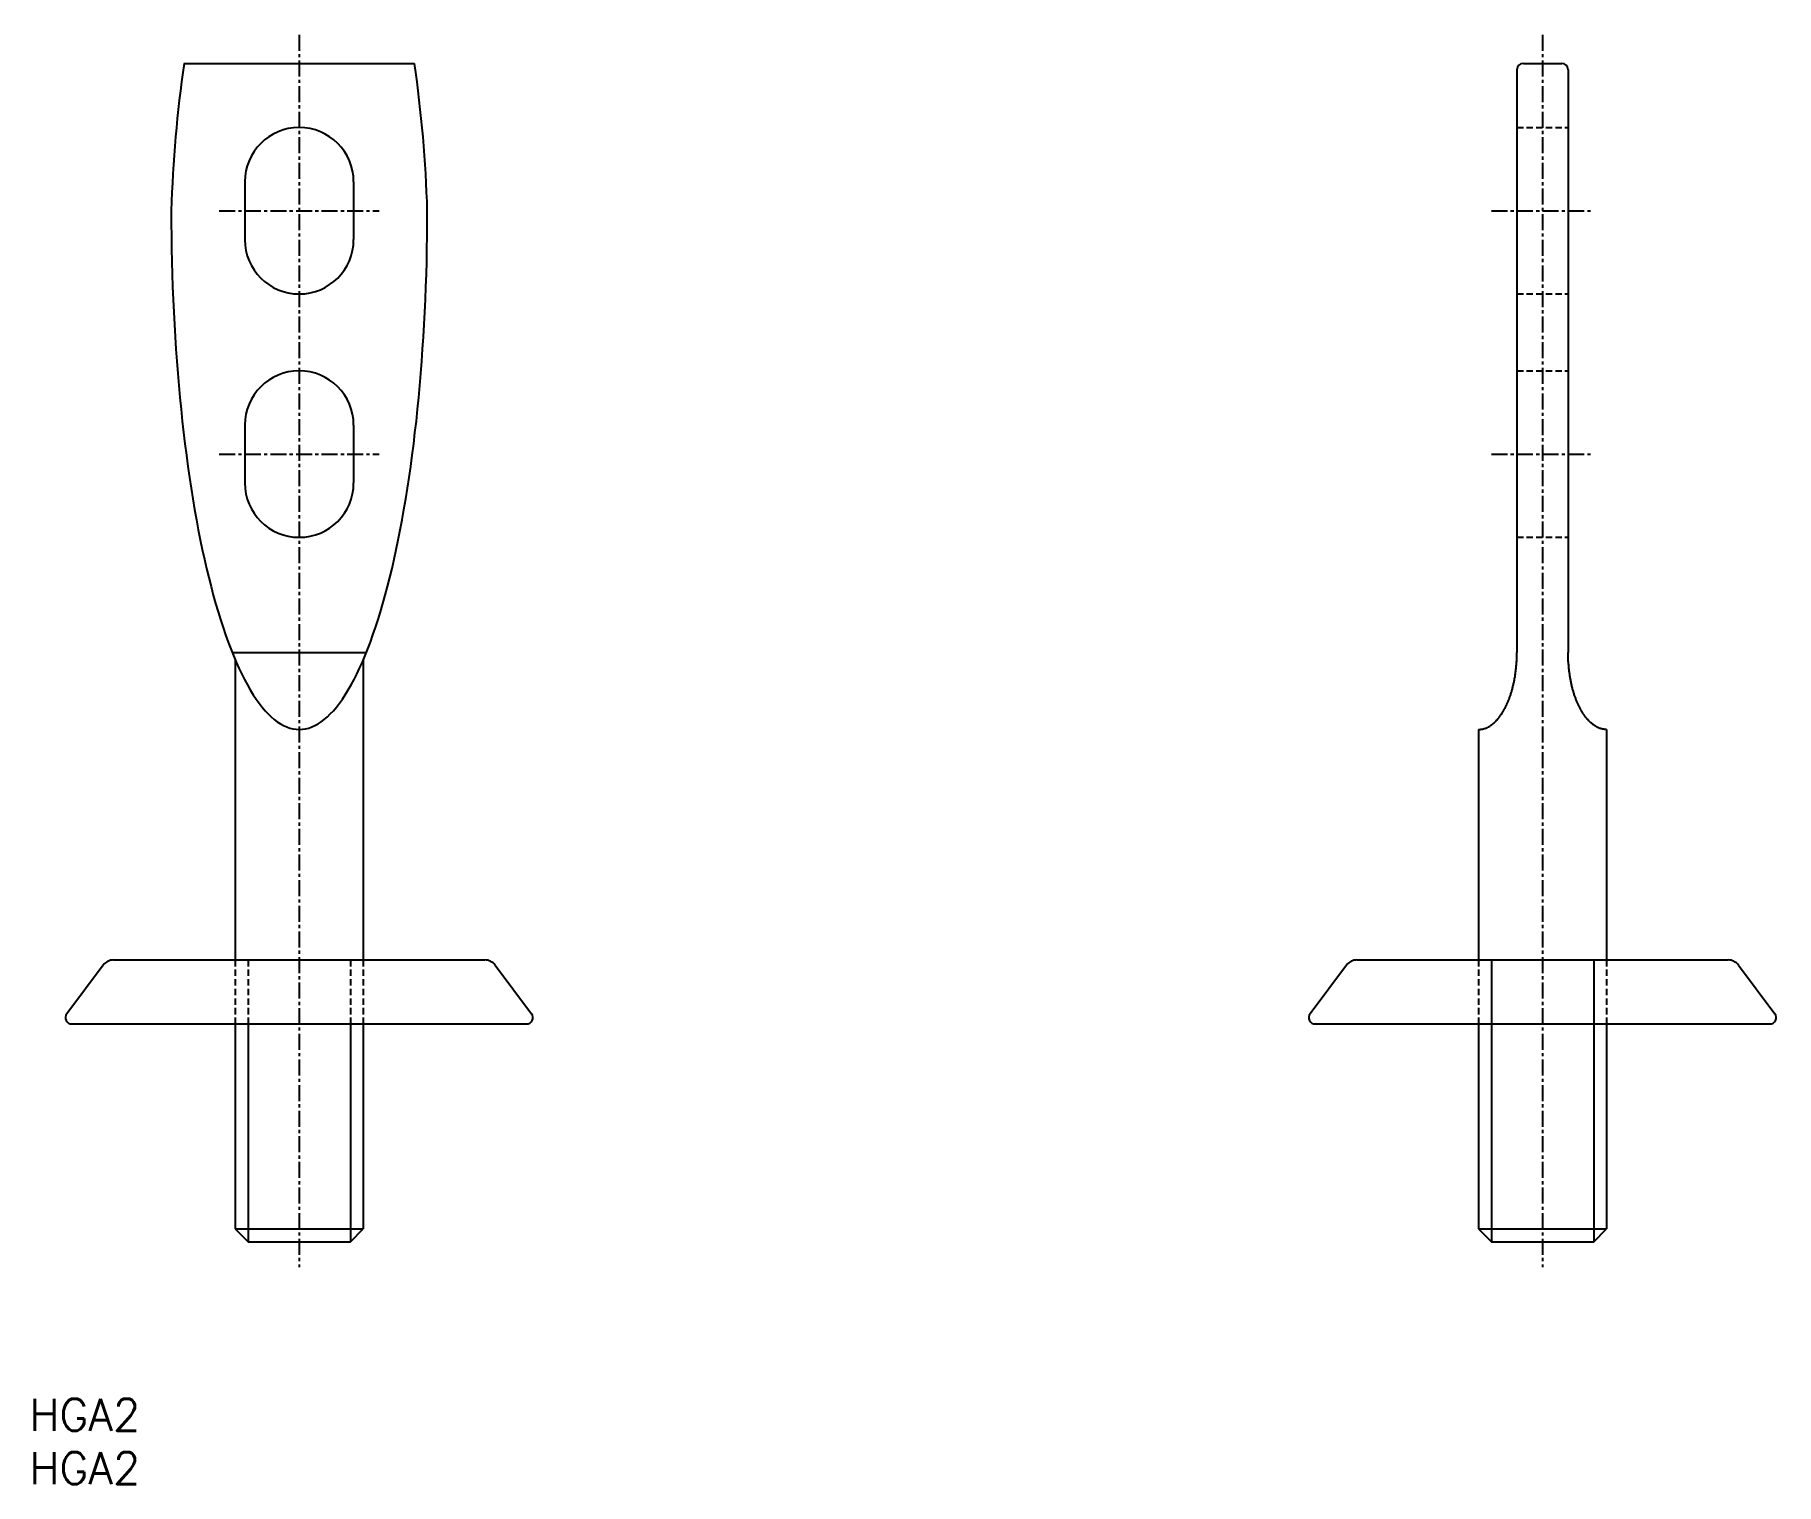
# Model space of a CAD drawing. Extents: x 56 to 192, y 71 to 184.
import ezdxf

# ---------------------------------------------------------------- set-up
doc = ezdxf.new("R2010")
doc.units = 0
doc.linetypes.add('CENTER', pattern=[2, 1.25, -0.25, 0.25, -0.25])
doc.linetypes.add('DASHED', pattern=[0.75, 0.5, -0.25])
doc.layers.get('0').update_dxf_attribs({"linetype": 'CONTINUOUS'})
doc.layers.add('CENTER', color=1, linetype='CENTER')
doc.styles.get("Standard").update_dxf_attribs({"font": 'txt.shx', "bigfont": 'bigfont.shx'})

msp = doc.modelspace()

# ---------------------------------------------------------------- linework, layer by layer
for p, q in [((67.35, 182.07), (85.35, 182.07)), ((76.35, 182.07), (85.35, 182.07)), ((171.46, 181.57), (171.46, 136.07)), ((171.96, 182.07), (174.96, 182.07)), ((175.46, 181.57), (175.46, 136.07)), ((72.1, 172.82), (72.1, 168.32)), ((80.6, 172.82), (80.6, 168.32)), ((72.1, 153.82), (72.1, 149.32)), ((80.6, 153.82), (80.6, 149.32)), ((71.12, 136.07), (81.59, 136.07)), ((71.35, 135.49), (71.35, 112.07)), ((81.35, 135.49), (81.35, 112.07)), ((168.46, 130.07), (168.46, 112.07)), ((178.46, 130.07), (178.46, 112.07)), ((61.05, 111.67), (58.2, 107.87)), ((61.85, 112.07), (90.85, 112.07)), ((91.65, 111.67), (94.5, 107.87)), ((158.16, 111.67), (155.31, 107.87)), ((158.96, 112.07), (187.96, 112.07)), ((188.76, 111.67), (191.61, 107.87)), ((58.6, 107.07), (94.1, 107.07)), ((71.35, 107.07), (71.35, 91.07)), ((81.35, 107.07), (81.35, 91.07)), ((155.71, 107.07), (191.21, 107.07)), ((168.46, 107.07), (168.46, 91.07)), ((178.46, 107.07), (178.46, 91.07)), ((71.35, 91.07), (81.35, 91.07)), ((71.35, 91.07), (72.35, 90.07)), ((72.35, 90.07), (80.35, 90.07)), ((80.35, 90.07), (81.35, 91.07)), ((168.46, 91.07), (178.46, 91.07)), ((168.46, 91.07), (169.46, 90.07)), ((169.46, 90.07), (177.46, 90.07)), ((169.46, 90.07), (177.46, 90.07)), ((177.46, 90.07), (178.46, 91.07))]:
    msp.add_line(p, q)
at = {"color": 3, "linetype": 'DASHED'}
for p, q in [((171.46, 177.07), (175.46, 177.07)), ((171.46, 164.07), (175.46, 164.07)), ((171.46, 158.07), (175.46, 158.07)), ((171.46, 145.07), (175.46, 145.07)), ((71.35, 112.07), (71.35, 107.07)), ((72.35, 112.07), (72.35, 107.07)), ((80.35, 112.07), (80.35, 107.07)), ((81.35, 112.07), (81.35, 107.07)), ((168.46, 112.07), (168.46, 107.07)), ((178.46, 112.07), (178.46, 107.07))]:
    msp.add_line(p, q, dxfattribs=at)
at = {"color": 3}
for p, q in [((169.46, 112.07), (169.46, 90.07)), ((177.46, 112.07), (177.46, 90.07)), ((72.35, 107.07), (72.35, 90.07)), ((80.35, 107.07), (80.35, 90.07))]:
    msp.add_line(p, q, dxfattribs=at)
for points in [[(66.35, 170.57, 0), (66.36, 169.57, 0), (66.37, 168.58, 0), (66.38, 167.59, 0), (66.4, 166.6, 0), (66.43, 165.61, 0), (66.46, 164.62, 0), (66.5, 163.64, 0), (66.55, 162.66, 0), (66.6, 161.69, 0), (66.65, 160.73, 0), (66.72, 159.76, 0), (66.78, 158.81, 0), (66.86, 157.86, 0), (66.94, 156.92, 0), (67.02, 155.99, 0), (67.12, 155.07, 0), (67.21, 154.15, 0), (67.31, 153.25, 0), (67.42, 152.36, 0), (67.54, 151.47, 0), (67.65, 150.6, 0), (67.78, 149.75, 0), (67.91, 148.9, 0), (68.04, 148.07, 0), (68.18, 147.25, 0), (68.32, 146.44, 0), (68.47, 145.65, 0), (68.62, 144.87, 0), (68.78, 144.11, 0), (68.94, 143.37, 0), (69.11, 142.64, 0), (69.28, 141.93, 0), (69.46, 141.23, 0), (69.64, 140.56, 0), (69.82, 139.9, 0), (70.01, 139.26, 0), (70.2, 138.64, 0), (70.4, 138.04, 0), (70.6, 137.45, 0), (70.8, 136.89, 0), (71, 136.35, 0), (71.21, 135.83, 0), (71.43, 135.33, 0), (71.64, 134.85, 0), (71.86, 134.39, 0), (72.08, 133.96, 0), (72.3, 133.54, 0), (72.53, 133.15, 0), (72.76, 132.78, 0), (72.99, 132.43, 0), (73.22, 132.11, 0), (73.45, 131.81, 0), (73.69, 131.53, 0), (73.92, 131.28, 0), (74.16, 131.05, 0), (74.4, 130.84, 0), (74.64, 130.66, 0), (74.89, 130.5, 0), (75.13, 130.37, 0), (75.37, 130.26, 0), (75.62, 130.18, 0), (75.86, 130.12, 0), (76.11, 130.08, 0), (76.35, 130.07, 0), (76.6, 130.08, 0), (76.84, 130.12, 0), (77.09, 130.18, 0), (77.33, 130.26, 0), (77.58, 130.37, 0), (77.82, 130.5, 0), (78.06, 130.66, 0), (78.31, 130.84, 0), (78.55, 131.05, 0), (78.78, 131.28, 0), (79.02, 131.53, 0), (79.26, 131.81, 0), (79.49, 132.11, 0), (79.72, 132.43, 0), (79.95, 132.78, 0), (80.18, 133.15, 0), (80.41, 133.54, 0), (80.63, 133.96, 0), (80.85, 134.39, 0), (81.07, 134.85, 0), (81.28, 135.33, 0), (81.5, 135.83, 0), (81.7, 136.35, 0), (81.91, 136.89, 0), (82.11, 137.45, 0), (82.31, 138.04, 0), (82.51, 138.64, 0), (82.7, 139.26, 0), (82.89, 139.9, 0), (83.07, 140.56, 0), (83.25, 141.23, 0), (83.43, 141.93, 0), (83.6, 142.64, 0), (83.76, 143.37, 0), (83.93, 144.11, 0), (84.08, 144.87, 0), (84.24, 145.65, 0), (84.39, 146.44, 0), (84.53, 147.25, 0), (84.67, 148.07, 0), (84.8, 148.9, 0), (84.93, 149.75, 0), (85.06, 150.6, 0), (85.17, 151.47, 0), (85.29, 152.36, 0), (85.39, 153.25, 0), (85.5, 154.15, 0), (85.59, 155.07, 0), (85.68, 155.99, 0), (85.77, 156.92, 0), (85.85, 157.86, 0), (85.92, 158.81, 0), (85.99, 159.76, 0), (86.05, 160.73, 0), (86.11, 161.69, 0), (86.16, 162.66, 0), (86.21, 163.64, 0), (86.25, 164.62, 0), (86.28, 165.61, 0), (86.31, 166.6, 0), (86.33, 167.59, 0), (86.34, 168.58, 0), (86.35, 169.57, 0), (86.35, 170.57, 0)], [(168.46, 130.07, 0), (168.49, 130.07, 0), (168.53, 130.07, 0), (168.57, 130.07, 0), (168.6, 130.07, 0), (168.64, 130.08, 0), (168.68, 130.08, 0), (168.71, 130.09, 0), (168.75, 130.09, 0), (168.79, 130.1, 0), (168.82, 130.11, 0), (168.86, 130.12, 0), (168.9, 130.13, 0), (168.93, 130.14, 0), (168.97, 130.15, 0), (169.01, 130.17, 0), (169.04, 130.18, 0), (169.08, 130.2, 0), (169.11, 130.21, 0), (169.15, 130.23, 0), (169.19, 130.25, 0), (169.22, 130.26, 0), (169.26, 130.28, 0), (169.29, 130.3, 0), (169.33, 130.32, 0), (169.36, 130.35, 0), (169.4, 130.37, 0), (169.43, 130.39, 0), (169.47, 130.42, 0), (169.5, 130.44, 0), (169.54, 130.47, 0), (169.57, 130.5, 0), (169.6, 130.52, 0), (169.64, 130.55, 0), (169.67, 130.58, 0), (169.71, 130.61, 0), (169.74, 130.64, 0), (169.77, 130.67, 0), (169.81, 130.71, 0), (169.84, 130.74, 0), (169.87, 130.78, 0), (169.9, 130.81, 0), (169.94, 130.85, 0), (169.97, 130.88, 0), (170, 130.92, 0), (170.03, 130.96, 0), (170.06, 131, 0), (170.09, 131.04, 0), (170.12, 131.08, 0), (170.15, 131.12, 0), (170.18, 131.16, 0), (170.21, 131.2, 0), (170.24, 131.25, 0), (170.27, 131.29, 0), (170.3, 131.34, 0), (170.33, 131.38, 0), (170.36, 131.43, 0), (170.39, 131.47, 0), (170.42, 131.52, 0), (170.44, 131.57, 0), (170.47, 131.62, 0), (170.5, 131.67, 0), (170.53, 131.72, 0), (170.55, 131.77, 0), (170.58, 131.82, 0), (170.6, 131.88, 0), (170.63, 131.93, 0), (170.66, 131.98, 0), (170.68, 132.04, 0), (170.7, 132.09, 0), (170.73, 132.15, 0), (170.75, 132.2, 0), (170.78, 132.26, 0), (170.8, 132.32, 0), (170.82, 132.37, 0), (170.84, 132.43, 0), (170.87, 132.49, 0), (170.89, 132.55, 0), (170.91, 132.61, 0), (170.93, 132.67, 0), (170.95, 132.73, 0), (170.97, 132.79, 0), (170.99, 132.86, 0), (171.01, 132.92, 0), (171.03, 132.98, 0), (171.05, 133.04, 0), (171.07, 133.11, 0), (171.09, 133.17, 0), (171.1, 133.24, 0), (171.12, 133.3, 0), (171.14, 133.37, 0), (171.15, 133.44, 0), (171.17, 133.5, 0), (171.18, 133.57, 0), (171.2, 133.63, 0), (171.21, 133.7, 0), (171.23, 133.77, 0), (171.24, 133.84, 0), (171.26, 133.91, 0), (171.27, 133.98, 0), (171.28, 134.04, 0), (171.29, 134.11, 0), (171.31, 134.18, 0), (171.32, 134.25, 0), (171.33, 134.32, 0), (171.34, 134.4, 0), (171.35, 134.47, 0), (171.36, 134.54, 0), (171.37, 134.61, 0), (171.38, 134.68, 0), (171.38, 134.75, 0), (171.39, 134.82, 0), (171.4, 134.9, 0), (171.41, 134.97, 0), (171.41, 135.04, 0), (171.42, 135.11, 0), (171.42, 135.19, 0), (171.43, 135.26, 0), (171.43, 135.33, 0), (171.44, 135.4, 0), (171.44, 135.48, 0), (171.45, 135.55, 0), (171.45, 135.62, 0), (171.45, 135.7, 0), (171.45, 135.77, 0), (171.46, 135.85, 0), (171.46, 135.92, 0), (171.46, 135.99, 0), (171.46, 136.07, 0)], [(178.46, 130.07, 0), (178.42, 130.07, 0), (178.38, 130.07, 0), (178.35, 130.07, 0), (178.31, 130.07, 0), (178.27, 130.08, 0), (178.24, 130.08, 0), (178.2, 130.09, 0), (178.16, 130.09, 0), (178.13, 130.1, 0), (178.09, 130.11, 0), (178.05, 130.12, 0), (178.02, 130.13, 0), (177.98, 130.14, 0), (177.94, 130.15, 0), (177.91, 130.17, 0), (177.87, 130.18, 0), (177.84, 130.2, 0), (177.8, 130.21, 0), (177.76, 130.23, 0), (177.73, 130.25, 0), (177.69, 130.26, 0), (177.66, 130.28, 0), (177.62, 130.3, 0), (177.59, 130.32, 0), (177.55, 130.35, 0), (177.52, 130.37, 0), (177.48, 130.39, 0), (177.45, 130.42, 0), (177.41, 130.44, 0), (177.38, 130.47, 0), (177.34, 130.5, 0), (177.31, 130.52, 0), (177.28, 130.55, 0), (177.24, 130.58, 0), (177.21, 130.61, 0), (177.17, 130.64, 0), (177.14, 130.67, 0), (177.11, 130.71, 0), (177.07, 130.74, 0), (177.04, 130.78, 0), (177.01, 130.81, 0), (176.98, 130.85, 0), (176.95, 130.88, 0), (176.91, 130.92, 0), (176.88, 130.96, 0), (176.85, 131, 0), (176.82, 131.04, 0), (176.79, 131.08, 0), (176.76, 131.12, 0), (176.73, 131.16, 0), (176.7, 131.2, 0), (176.67, 131.25, 0), (176.64, 131.29, 0), (176.61, 131.34, 0), (176.58, 131.38, 0), (176.55, 131.43, 0), (176.52, 131.47, 0), (176.5, 131.52, 0), (176.47, 131.57, 0), (176.44, 131.62, 0), (176.41, 131.67, 0), (176.39, 131.72, 0), (176.36, 131.77, 0), (176.34, 131.82, 0), (176.31, 131.88, 0), (176.28, 131.93, 0), (176.26, 131.98, 0), (176.23, 132.04, 0), (176.21, 132.09, 0), (176.19, 132.15, 0), (176.16, 132.2, 0), (176.14, 132.26, 0), (176.12, 132.32, 0), (176.09, 132.37, 0), (176.07, 132.43, 0), (176.05, 132.49, 0), (176.03, 132.55, 0), (176, 132.61, 0), (175.98, 132.67, 0), (175.96, 132.73, 0), (175.94, 132.79, 0), (175.92, 132.86, 0), (175.9, 132.92, 0), (175.88, 132.98, 0), (175.87, 133.04, 0), (175.85, 133.11, 0), (175.83, 133.17, 0), (175.81, 133.24, 0), (175.79, 133.3, 0), (175.78, 133.37, 0), (175.76, 133.44, 0), (175.75, 133.5, 0), (175.73, 133.57, 0), (175.71, 133.63, 0), (175.7, 133.7, 0), (175.69, 133.77, 0), (175.67, 133.84, 0), (175.66, 133.91, 0), (175.65, 133.98, 0), (175.63, 134.04, 0), (175.62, 134.11, 0), (175.61, 134.18, 0), (175.6, 134.25, 0), (175.59, 134.32, 0), (175.58, 134.4, 0), (175.56, 134.47, 0), (175.56, 134.54, 0), (175.55, 134.61, 0), (175.54, 134.68, 0), (175.53, 134.75, 0), (175.52, 134.82, 0), (175.51, 134.9, 0), (175.51, 134.97, 0), (175.5, 135.04, 0), (175.5, 135.11, 0), (175.49, 135.19, 0), (175.48, 135.26, 0), (175.48, 135.33, 0), (175.47, 135.4, 0), (175.47, 135.48, 0), (175.47, 135.55, 0), (175.46, 135.62, 0), (175.46, 135.7, 0), (175.46, 135.77, 0), (175.46, 135.85, 0), (175.46, 135.92, 0), (175.46, 135.99, 0), (175.46, 136.07, 0)]]:
    msp.add_polyline3d(points)
for centre, radius, start, end in [((167.29, 167.58), 100.98, 171.7537, 178.3068), ((-14.58, 167.58), 100.98, 1.6932, 8.2463), ((171.96, 181.57), 0.5, 90, 180), ((174.96, 181.57), 0.5, 0, 90), ((76.35, 172.82), 4.25, 0, 180), ((76.35, 168.32), 4.25, 180, 0), ((76.35, 153.82), 4.25, 0, 180), ((76.35, 149.32), 4.25, 180, 0), ((61.85, 111.07), 1, 90, 143.1301), ((90.85, 111.07), 1, 36.8699, 90), ((158.96, 111.07), 1, 90, 143.1301), ((187.96, 111.07), 1, 36.8699, 90), ((58.6, 107.57), 0.5, 143.1301, 270), ((94.1, 107.57), 0.5, 270, 36.8699), ((155.71, 107.57), 0.5, 143.1301, 270), ((191.21, 107.57), 0.5, 270, 36.8699)]:
    msp.add_arc(centre, radius, start, end)
at = {"layer": 'CENTER'}
for p, q in [((76.35, 184.3), (76.35, 88.07)), ((173.46, 184.3), (173.46, 88.07)), ((70.1, 170.57), (82.6, 170.57)), ((169.46, 170.57), (177.46, 170.57)), ((70.1, 151.57), (82.6, 151.57)), ((169.46, 151.57), (177.46, 151.57))]:
    msp.add_line(p, q, dxfattribs=at)

# ---------------------------------------------------------------- texts
at = {"color": 7}
for p in [(55.27, 75.31), (55.27, 71.14)]:
    msp.add_text('HGA2', height=2.5, dxfattribs=at).set_placement(p)

doc.saveas('drawing.dxf')
